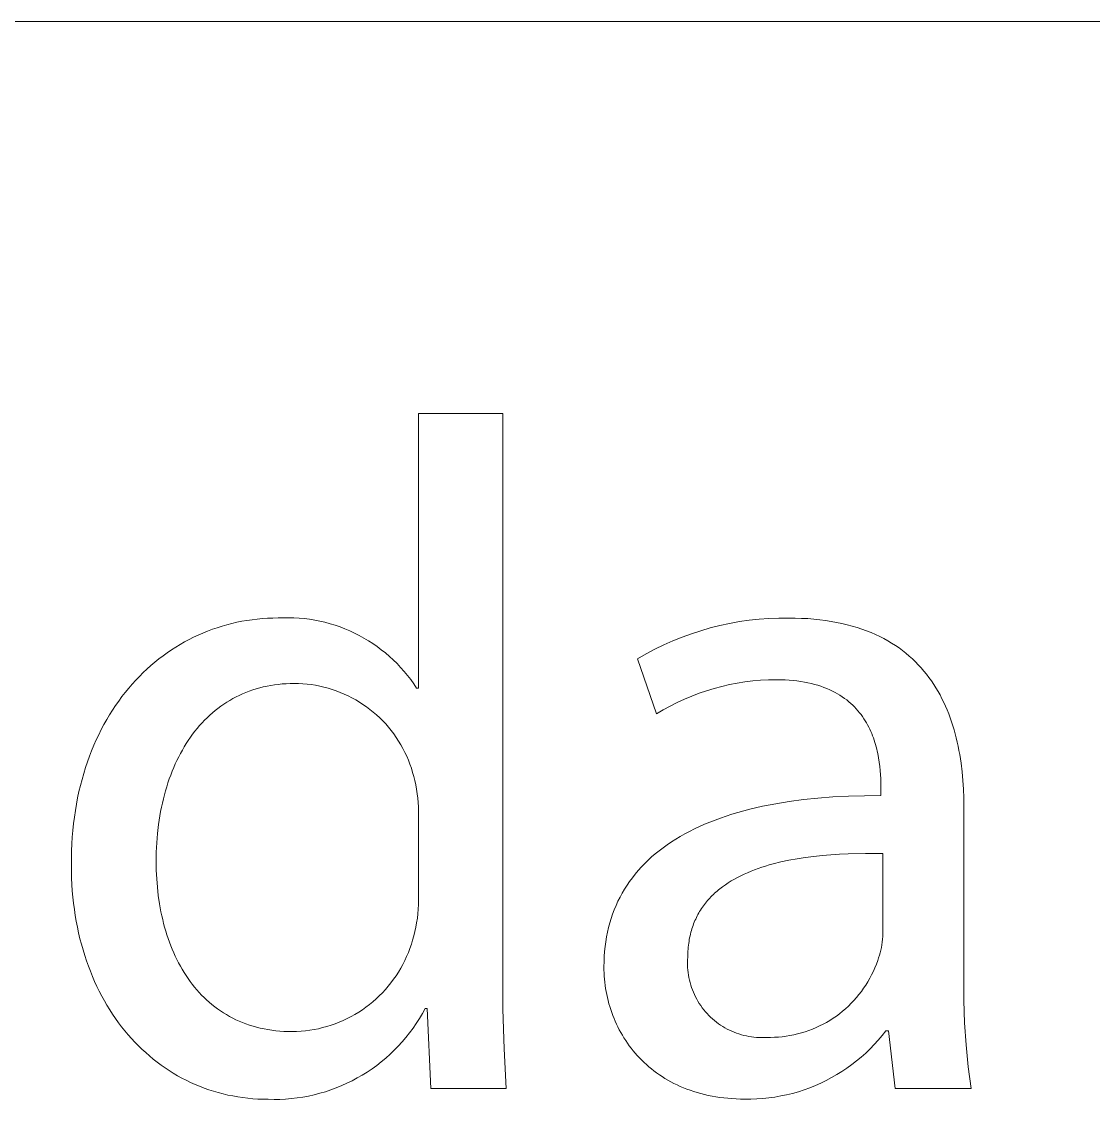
# Model space of a CAD drawing. Header units: millimetres. Extents: x -1283 to 2747, y -259 to 2557.
# Drawn here: x 2615.58 to 2661.03, y 146.12 to 191.83 of the extents above; entities that cross this region are included whole.
import ezdxf

# ---------------------------------------------------------------- set-up
doc = ezdxf.new("R2010")
doc.units = ezdxf.units.MM
doc.header["$MEASUREMENT"] = 0
doc.layers.add('Domyślny', color=7, linetype='Continuous', true_color=0x000000)

msp = doc.modelspace()

# ---------------------------------------------------------------- linework, layer by layer
at = {"layer": 'Domyślny', "color": 18, "lineweight": 15, "true_color": 0x000000}
for p, q in [((2743.172, 191.833), (1223.936, 191.833)), ((2632.414, 163.56), (2632.414, 175.209)), ((2632.414, 175.209), (2635.984, 175.209)), ((2635.984, 175.209), (2635.984, 151.629)), ((2624.709, 166.356), (2624.922, 166.399)), ((2624.922, 166.399), (2625.137, 166.436)), ((2625.137, 166.436), (2625.353, 166.467)), ((2625.353, 166.467), (2625.571, 166.493)), ((2625.571, 166.493), (2625.79, 166.514)), ((2625.79, 166.514), (2626.011, 166.528)), ((2626.011, 166.528), (2626.232, 166.537)), ((2626.232, 166.537), (2626.455, 166.54)), ((2626.455, 166.54), (2626.678, 166.55)), ((2626.678, 166.55), (2626.901, 166.552)), ((2626.901, 166.552), (2627.123, 166.547)), ((2627.123, 166.547), (2627.346, 166.534)), ((2627.346, 166.534), (2627.568, 166.513)), ((2627.568, 166.513), (2627.789, 166.485)), ((2627.789, 166.485), (2628.009, 166.45)), ((2628.009, 166.45), (2628.228, 166.406)), ((2628.228, 166.406), (2628.445, 166.356)), ((2646.018, 166.384), (2646.435, 166.443)), ((2646.435, 166.443), (2646.853, 166.488)), ((2646.853, 166.488), (2647.272, 166.519)), ((2647.272, 166.519), (2647.693, 166.535)), ((2647.693, 166.535), (2648.113, 166.537)), ((2648.113, 166.537), (2648.389, 166.534)), ((2648.389, 166.534), (2648.659, 166.525)), ((2648.659, 166.525), (2648.922, 166.511)), ((2648.922, 166.511), (2649.178, 166.49)), ((2649.178, 166.49), (2649.429, 166.464)), ((2649.429, 166.464), (2649.673, 166.433)), ((2649.673, 166.433), (2649.911, 166.397)), ((2649.911, 166.397), (2650.143, 166.355)), ((2623.268, 165.902), (2623.468, 165.983)), ((2623.468, 165.983), (2623.67, 166.059)), ((2623.67, 166.059), (2623.874, 166.129)), ((2623.874, 166.129), (2624.08, 166.194)), ((2624.08, 166.194), (2624.288, 166.253)), ((2624.288, 166.253), (2624.497, 166.307)), ((2624.497, 166.307), (2624.709, 166.356)), ((2628.445, 166.356), (2628.66, 166.298)), ((2628.66, 166.298), (2628.873, 166.232)), ((2628.873, 166.232), (2629.084, 166.16)), ((2629.084, 166.16), (2629.292, 166.08)), ((2629.292, 166.08), (2629.497, 165.993)), ((2629.497, 165.993), (2629.7, 165.899)), ((2643.981, 165.871), (2644.381, 166.002)), ((2644.381, 166.002), (2644.785, 166.119)), ((2644.785, 166.119), (2645.193, 166.221)), ((2645.193, 166.221), (2645.604, 166.31)), ((2645.604, 166.31), (2646.018, 166.384)), ((2650.143, 166.355), (2650.369, 166.307)), ((2650.369, 166.307), (2650.589, 166.255)), ((2650.589, 166.255), (2650.803, 166.198)), ((2650.803, 166.198), (2651.011, 166.136)), ((2651.011, 166.136), (2651.213, 166.069)), ((2651.213, 166.069), (2651.41, 165.997)), ((2651.41, 165.997), (2651.601, 165.921)), ((2622.303, 165.417), (2622.491, 165.524)), ((2622.491, 165.524), (2622.682, 165.627)), ((2622.682, 165.627), (2622.875, 165.724)), ((2622.875, 165.724), (2623.07, 165.815)), ((2623.07, 165.815), (2623.268, 165.902)), ((2629.7, 165.899), (2629.898, 165.798)), ((2629.898, 165.798), (2630.094, 165.691)), ((2630.094, 165.691), (2630.285, 165.577)), ((2630.285, 165.577), (2630.473, 165.456)), ((2642.812, 165.398), (2643.196, 165.569)), ((2643.196, 165.569), (2643.586, 165.727)), ((2643.586, 165.727), (2643.981, 165.871)), ((2651.601, 165.921), (2651.787, 165.84)), ((2651.787, 165.84), (2651.967, 165.755)), ((2651.967, 165.755), (2652.141, 165.666)), ((2652.141, 165.666), (2652.311, 165.572)), ((2652.311, 165.572), (2652.475, 165.474)), ((2621.578, 164.936), (2621.755, 165.064)), ((2621.755, 165.064), (2621.935, 165.187)), ((2621.935, 165.187), (2622.118, 165.304)), ((2622.118, 165.304), (2622.303, 165.417)), ((2630.473, 165.456), (2630.656, 165.329)), ((2630.656, 165.329), (2630.834, 165.196)), ((2630.834, 165.196), (2631.009, 165.056)), ((2631.009, 165.056), (2631.178, 164.911)), ((2642.062, 165.016), (2642.434, 165.213)), ((2642.434, 165.213), (2642.812, 165.398)), ((2652.475, 165.474), (2652.634, 165.372)), ((2652.634, 165.372), (2652.788, 165.267)), ((2652.788, 165.267), (2652.936, 165.157)), ((2652.936, 165.157), (2653.08, 165.044)), ((2653.08, 165.044), (2653.219, 164.927)), ((2621.064, 164.522), (2621.232, 164.665)), ((2621.232, 164.665), (2621.404, 164.803)), ((2621.404, 164.803), (2621.578, 164.936)), ((2631.178, 164.911), (2631.342, 164.76)), ((2631.342, 164.76), (2631.501, 164.604)), ((2631.501, 164.604), (2631.654, 164.442)), ((2641.698, 164.806), (2642.062, 165.016)), ((2642.503, 162.471), (2641.698, 164.806)), ((2653.219, 164.927), (2653.353, 164.806)), ((2653.353, 164.806), (2653.482, 164.682)), ((2653.482, 164.682), (2653.606, 164.555)), ((2620.578, 164.064), (2620.737, 164.222)), ((2620.737, 164.222), (2620.899, 164.374)), ((2620.899, 164.374), (2621.064, 164.522)), ((2631.654, 164.442), (2631.802, 164.275)), ((2631.802, 164.275), (2631.944, 164.104)), ((2653.606, 164.555), (2653.726, 164.424)), ((2653.726, 164.424), (2653.841, 164.29)), ((2653.841, 164.29), (2653.952, 164.154)), ((2653.952, 164.154), (2654.058, 164.014)), ((2620.123, 163.563), (2620.271, 163.735)), ((2620.271, 163.735), (2620.423, 163.902)), ((2620.423, 163.902), (2620.578, 164.064)), ((2625.988, 163.649), (2625.832, 163.615)), ((2626.145, 163.678), (2625.988, 163.649)), ((2626.305, 163.704), (2626.145, 163.678)), ((2626.468, 163.724), (2626.305, 163.704)), ((2626.632, 163.741), (2626.468, 163.724)), ((2626.799, 163.752), (2626.632, 163.741)), ((2626.968, 163.759), (2626.799, 163.752)), ((2627.139, 163.762), (2626.968, 163.759)), ((2627.322, 163.759), (2627.139, 163.762)), ((2627.503, 163.749), (2627.322, 163.759)), ((2627.685, 163.734), (2627.503, 163.749)), ((2627.866, 163.712), (2627.685, 163.734)), ((2628.045, 163.684), (2627.866, 163.712)), ((2628.224, 163.649), (2628.045, 163.684)), ((2628.402, 163.609), (2628.224, 163.649)), ((2631.944, 164.104), (2632.08, 163.927)), ((2632.08, 163.927), (2632.21, 163.746)), ((2632.21, 163.746), (2632.333, 163.56)), ((2645.595, 163.713), (2645.268, 163.639)), ((2645.924, 163.777), (2645.595, 163.713)), ((2646.254, 163.829), (2645.924, 163.777)), ((2646.587, 163.869), (2646.254, 163.829)), ((2646.92, 163.898), (2646.587, 163.869)), ((2647.255, 163.915), (2646.92, 163.898)), ((2647.59, 163.92), (2647.255, 163.915)), ((2647.774, 163.918), (2647.59, 163.92)), ((2647.953, 163.912), (2647.774, 163.918)), ((2648.127, 163.901), (2647.953, 163.912)), ((2648.296, 163.887), (2648.127, 163.901)), ((2648.461, 163.869), (2648.296, 163.887)), ((2648.62, 163.847), (2648.461, 163.869)), ((2648.775, 163.821), (2648.62, 163.847)), ((2648.924, 163.792), (2648.775, 163.821)), ((2649.07, 163.76), (2648.924, 163.792)), ((2649.21, 163.724), (2649.07, 163.76)), ((2649.347, 163.684), (2649.21, 163.724)), ((2649.479, 163.642), (2649.347, 163.684)), ((2654.058, 164.014), (2654.16, 163.871)), ((2654.16, 163.871), (2654.258, 163.726)), ((2654.258, 163.726), (2654.351, 163.578)), ((2619.7, 163.019), (2619.838, 163.205)), ((2619.838, 163.205), (2619.979, 163.386)), ((2619.979, 163.386), (2620.123, 163.563)), ((2624.674, 163.191), (2624.54, 163.119)), ((2624.81, 163.258), (2624.674, 163.191)), ((2624.949, 163.321), (2624.81, 163.258)), ((2625.09, 163.381), (2624.949, 163.321)), ((2625.234, 163.436), (2625.09, 163.381)), ((2625.38, 163.487), (2625.234, 163.436)), ((2625.528, 163.534), (2625.38, 163.487)), ((2625.679, 163.576), (2625.528, 163.534)), ((2625.832, 163.615), (2625.679, 163.576)), ((2628.578, 163.562), (2628.402, 163.609)), ((2628.752, 163.509), (2628.578, 163.562)), ((2628.924, 163.45), (2628.752, 163.509)), ((2629.094, 163.385), (2628.924, 163.45)), ((2629.262, 163.315), (2629.094, 163.385)), ((2629.427, 163.238), (2629.262, 163.315)), ((2629.59, 163.156), (2629.427, 163.238)), ((2632.333, 163.56), (2632.414, 163.56)), ((2643.995, 163.227), (2643.686, 163.097)), ((2644.308, 163.347), (2643.995, 163.227)), ((2644.624, 163.455), (2644.308, 163.347)), ((2644.945, 163.552), (2644.624, 163.455)), ((2645.268, 163.639), (2644.945, 163.552)), ((2649.606, 163.596), (2649.479, 163.642)), ((2649.729, 163.548), (2649.606, 163.596)), ((2649.848, 163.496), (2649.729, 163.548)), ((2649.963, 163.442), (2649.848, 163.496)), ((2650.074, 163.385), (2649.963, 163.442)), ((2650.181, 163.325), (2650.074, 163.385)), ((2650.284, 163.263), (2650.181, 163.325)), ((2650.383, 163.198), (2650.284, 163.263)), ((2650.479, 163.132), (2650.383, 163.198)), ((2654.351, 163.578), (2654.441, 163.427)), ((2654.441, 163.427), (2654.526, 163.274)), ((2654.526, 163.274), (2654.607, 163.118)), ((2619.437, 162.633), (2619.567, 162.828)), ((2619.567, 162.828), (2619.7, 163.019)), ((2624.029, 162.796), (2623.907, 162.705)), ((2624.153, 162.882), (2624.029, 162.796)), ((2624.279, 162.965), (2624.153, 162.882)), ((2624.408, 163.044), (2624.279, 162.965)), ((2624.54, 163.119), (2624.408, 163.044)), ((2629.749, 163.068), (2629.59, 163.156)), ((2629.905, 162.974), (2629.749, 163.068)), ((2630.058, 162.876), (2629.905, 162.974)), ((2630.208, 162.771), (2630.058, 162.876)), ((2630.353, 162.662), (2630.208, 162.771)), ((2643.084, 162.804), (2642.791, 162.642)), ((2643.383, 162.956), (2643.084, 162.804)), ((2643.686, 163.097), (2643.383, 162.956)), ((2650.57, 163.062), (2650.479, 163.132)), ((2650.658, 162.991), (2650.57, 163.062)), ((2650.743, 162.918), (2650.658, 162.991)), ((2650.824, 162.843), (2650.743, 162.918)), ((2650.901, 162.765), (2650.824, 162.843)), ((2650.975, 162.687), (2650.901, 162.765)), ((2654.607, 163.118), (2654.684, 162.96)), ((2654.684, 162.96), (2654.758, 162.8)), ((2654.758, 162.8), (2654.827, 162.638)), ((2619.19, 162.229), (2619.312, 162.433)), ((2619.312, 162.433), (2619.437, 162.633)), ((2623.447, 162.308), (2623.338, 162.2)), ((2623.558, 162.413), (2623.447, 162.308)), ((2623.672, 162.514), (2623.558, 162.413)), ((2623.788, 162.611), (2623.672, 162.514)), ((2623.907, 162.705), (2623.788, 162.611)), ((2630.495, 162.548), (2630.353, 162.662)), ((2630.633, 162.429), (2630.495, 162.548)), ((2630.766, 162.305), (2630.633, 162.429)), ((2630.895, 162.177), (2630.766, 162.305)), ((2642.791, 162.642), (2642.503, 162.471)), ((2651.046, 162.606), (2650.975, 162.687)), ((2651.114, 162.524), (2651.046, 162.606)), ((2651.179, 162.44), (2651.114, 162.524)), ((2651.24, 162.355), (2651.179, 162.44)), ((2651.299, 162.269), (2651.24, 162.355)), ((2654.827, 162.638), (2654.893, 162.474)), ((2654.893, 162.474), (2654.955, 162.308)), ((2654.955, 162.308), (2655.014, 162.14)), ((2618.96, 161.807), (2619.073, 162.02)), ((2619.073, 162.02), (2619.19, 162.229)), ((2623.028, 161.855), (2622.93, 161.734)), ((2623.129, 161.974), (2623.028, 161.855)), ((2623.232, 162.088), (2623.129, 161.974)), ((2623.338, 162.2), (2623.232, 162.088)), ((2631.02, 162.044), (2630.895, 162.177)), ((2631.14, 161.907), (2631.02, 162.044)), ((2631.255, 161.766), (2631.14, 161.907)), ((2651.355, 162.182), (2651.299, 162.269)), ((2651.407, 162.093), (2651.355, 162.182)), ((2651.457, 162.004), (2651.407, 162.093)), ((2651.505, 161.914), (2651.457, 162.004)), ((2651.549, 161.822), (2651.505, 161.914)), ((2651.591, 161.731), (2651.549, 161.822)), ((2655.014, 162.14), (2655.069, 161.971)), ((2655.069, 161.971), (2655.12, 161.799)), ((2618.646, 161.141), (2618.747, 161.367)), ((2618.747, 161.367), (2618.851, 161.589)), ((2618.851, 161.589), (2618.96, 161.807)), ((2622.742, 161.481), (2622.652, 161.35)), ((2622.835, 161.609), (2622.742, 161.481)), ((2622.93, 161.734), (2622.835, 161.609)), ((2631.365, 161.62), (2631.255, 161.766)), ((2631.469, 161.472), (2631.365, 161.62)), ((2631.569, 161.319), (2631.469, 161.472)), ((2651.631, 161.638), (2651.591, 161.731)), ((2651.668, 161.545), (2651.631, 161.638)), ((2651.703, 161.452), (2651.668, 161.545)), ((2651.736, 161.358), (2651.703, 161.452)), ((2655.12, 161.799), (2655.168, 161.627)), ((2655.168, 161.627), (2655.213, 161.453)), ((2655.213, 161.453), (2655.255, 161.277)), ((2618.46, 160.675), (2618.551, 160.91)), ((2618.551, 160.91), (2618.646, 161.141)), ((2622.399, 160.939), (2622.32, 160.796)), ((2622.48, 161.079), (2622.399, 160.939)), ((2622.565, 161.216), (2622.48, 161.079)), ((2622.652, 161.35), (2622.565, 161.216)), ((2631.663, 161.163), (2631.569, 161.319)), ((2631.752, 161.004), (2631.663, 161.163)), ((2631.835, 160.842), (2631.752, 161.004)), ((2651.766, 161.264), (2651.736, 161.358)), ((2651.794, 161.17), (2651.766, 161.264)), ((2651.82, 161.076), (2651.794, 161.17)), ((2651.844, 160.982), (2651.82, 161.076)), ((2651.867, 160.888), (2651.844, 160.982)), ((2655.255, 161.277), (2655.293, 161.1)), ((2655.293, 161.1), (2655.328, 160.923)), ((2655.328, 160.923), (2655.36, 160.744)), ((2618.374, 160.436), (2618.46, 160.675)), ((2622.17, 160.501), (2622.099, 160.35)), ((2622.243, 160.65), (2622.17, 160.501)), ((2622.32, 160.796), (2622.243, 160.65)), ((2631.913, 160.678), (2631.835, 160.842)), ((2631.984, 160.51), (2631.913, 160.678)), ((2632.05, 160.34), (2631.984, 160.51)), ((2651.887, 160.795), (2651.867, 160.888)), ((2651.923, 160.609), (2651.887, 160.795)), ((2651.951, 160.425), (2651.923, 160.609)), ((2655.36, 160.744), (2655.416, 160.383)), ((2618.216, 159.945), (2618.292, 160.193)), ((2618.292, 160.193), (2618.374, 160.436)), ((2621.967, 160.039), (2621.905, 159.879)), ((2622.032, 160.196), (2621.967, 160.039)), ((2622.099, 160.35), (2622.032, 160.196)), ((2632.11, 160.168), (2632.05, 160.34)), ((2632.164, 159.994), (2632.11, 160.168)), ((2632.211, 159.819), (2632.164, 159.994)), ((2651.974, 160.244), (2651.951, 160.425)), ((2651.992, 160.067), (2651.974, 160.244)), ((2652.004, 159.894), (2651.992, 160.067)), ((2655.416, 160.383), (2655.46, 160.02)), ((2655.46, 160.02), (2655.494, 159.654)), ((2618.077, 159.437), (2618.144, 159.693)), ((2618.144, 159.693), (2618.216, 159.945)), ((2621.789, 159.552), (2621.736, 159.385)), ((2621.845, 159.717), (2621.789, 159.552)), ((2621.905, 159.879), (2621.845, 159.717)), ((2632.253, 159.641), (2632.211, 159.819)), ((2632.295, 159.458), (2632.253, 159.641)), ((2652.013, 159.727), (2652.004, 159.894)), ((2652.017, 159.565), (2652.013, 159.727)), ((2652.019, 159.411), (2652.017, 159.565)), ((2655.494, 159.654), (2655.517, 159.287)), ((2617.959, 158.913), (2618.015, 159.178)), ((2618.015, 159.178), (2618.077, 159.437)), ((2621.685, 159.215), (2621.638, 159.043)), ((2621.736, 159.385), (2621.685, 159.215)), ((2632.33, 159.274), (2632.295, 159.458)), ((2632.36, 159.088), (2632.33, 159.274)), ((2632.383, 158.902), (2632.36, 159.088)), ((2652.019, 159.008), (2652.019, 159.411)), ((2655.517, 159.287), (2655.53, 158.919)), ((2617.861, 158.373), (2617.907, 158.645)), ((2617.907, 158.645), (2617.959, 158.913)), ((2621.552, 158.692), (2621.513, 158.513)), ((2621.593, 158.869), (2621.552, 158.692)), ((2621.638, 159.043), (2621.593, 158.869)), ((2632.4, 158.715), (2632.383, 158.902)), ((2632.411, 158.527), (2632.4, 158.715)), ((2647.002, 158.553), (2647.558, 158.662)), ((2647.558, 158.662), (2648.134, 158.757)), ((2648.134, 158.757), (2648.731, 158.836)), ((2648.731, 158.836), (2649.348, 158.901)), ((2649.348, 158.901), (2649.986, 158.95)), ((2649.986, 158.95), (2650.644, 158.985)), ((2650.644, 158.985), (2651.321, 159.004)), ((2651.321, 159.004), (2652.019, 159.008)), ((2655.53, 158.919), (2655.535, 158.552)), ((2617.82, 158.098), (2617.861, 158.373)), ((2621.477, 158.332), (2621.445, 158.148)), ((2621.513, 158.513), (2621.477, 158.332)), ((2632.415, 158.34), (2632.411, 158.527)), ((2632.414, 158.152), (2632.415, 158.34)), ((2645.46, 158.138), (2645.704, 158.216)), ((2645.704, 158.216), (2645.953, 158.291)), ((2645.953, 158.291), (2646.207, 158.362)), ((2646.207, 158.362), (2646.467, 158.429)), ((2646.467, 158.429), (2647.002, 158.553)), ((2655.535, 158.552), (2655.535, 151.251)), ((2617.755, 157.534), (2617.785, 157.818)), ((2617.785, 157.818), (2617.82, 158.098)), ((2621.389, 157.775), (2621.345, 157.394)), ((2621.415, 157.963), (2621.389, 157.775)), ((2621.445, 158.148), (2621.415, 157.963)), ((2632.414, 154.77), (2632.414, 158.152)), ((2644.321, 157.693), (2644.538, 157.789)), ((2644.538, 157.789), (2644.761, 157.881)), ((2644.761, 157.881), (2644.988, 157.97)), ((2644.988, 157.97), (2645.222, 158.056)), ((2645.222, 158.056), (2645.46, 158.138)), ((2617.731, 157.246), (2617.755, 157.534)), ((2621.345, 157.394), (2621.313, 157.005)), ((2643.319, 157.159), (2643.508, 157.273)), ((2643.508, 157.273), (2643.703, 157.383)), ((2643.703, 157.383), (2643.904, 157.49)), ((2643.904, 157.49), (2644.11, 157.593)), ((2644.11, 157.593), (2644.321, 157.693)), ((2617.699, 156.66), (2617.712, 156.955)), ((2617.712, 156.955), (2617.731, 157.246)), ((2621.313, 157.005), (2621.294, 156.609)), ((2642.616, 156.67), (2642.783, 156.797)), ((2642.783, 156.797), (2642.956, 156.921)), ((2642.956, 156.921), (2643.135, 157.042)), ((2643.135, 157.042), (2643.319, 157.159)), ((2617.691, 156.058), (2617.692, 156.361)), ((2617.692, 156.361), (2617.699, 156.66)), ((2621.294, 156.609), (2621.288, 156.206)), ((2642.147, 156.267), (2642.298, 156.404)), ((2642.298, 156.404), (2642.454, 156.539)), ((2642.454, 156.539), (2642.616, 156.67)), ((2648.814, 156.384), (2648.463, 156.329)), ((2649.171, 156.43), (2648.814, 156.384)), ((2649.532, 156.469), (2649.171, 156.43)), ((2649.896, 156.5), (2649.532, 156.469)), ((2650.262, 156.524), (2649.896, 156.5)), ((2650.63, 156.541), (2650.262, 156.524)), ((2651.367, 156.557), (2650.63, 156.541)), ((2652.099, 156.552), (2651.367, 156.557)), ((2652.099, 153.143), (2652.099, 156.552)), ((2617.694, 155.782), (2617.691, 156.058)), ((2621.288, 156.206), (2621.294, 155.839)), ((2641.73, 155.833), (2641.863, 155.981)), ((2641.863, 155.981), (2642.002, 156.125)), ((2642.002, 156.125), (2642.147, 156.267)), ((2646.813, 155.914), (2646.661, 155.859)), ((2646.968, 155.967), (2646.813, 155.914)), ((2647.126, 156.017), (2646.968, 155.967)), ((2647.286, 156.065), (2647.126, 156.017)), ((2647.448, 156.11), (2647.286, 156.065)), ((2647.779, 156.193), (2647.448, 156.11)), ((2648.117, 156.265), (2647.779, 156.193)), ((2648.463, 156.329), (2648.117, 156.265)), ((2617.702, 155.508), (2617.694, 155.782)), ((2617.715, 155.237), (2617.702, 155.508)), ((2621.294, 155.839), (2621.311, 155.477)), ((2621.311, 155.477), (2621.339, 155.119)), ((2641.364, 155.369), (2641.48, 155.527)), ((2641.48, 155.527), (2641.602, 155.682)), ((2641.602, 155.682), (2641.73, 155.833)), ((2645.807, 155.465), (2645.676, 155.389)), ((2645.942, 155.538), (2645.807, 155.465)), ((2646.079, 155.608), (2645.942, 155.538)), ((2646.22, 155.675), (2646.079, 155.608)), ((2646.364, 155.739), (2646.22, 155.675)), ((2646.511, 155.8), (2646.364, 155.739)), ((2646.661, 155.859), (2646.511, 155.8)), ((2617.733, 154.969), (2617.715, 155.237)), ((2617.757, 154.704), (2617.733, 154.969)), ((2621.339, 155.119), (2621.378, 154.767)), ((2641.05, 154.875), (2641.149, 155.043)), ((2641.149, 155.043), (2641.253, 155.208)), ((2641.253, 155.208), (2641.364, 155.369)), ((2645.132, 155.007), (2645.076, 154.96)), ((2645.189, 155.052), (2645.132, 155.007)), ((2645.305, 155.142), (2645.189, 155.052)), ((2645.425, 155.227), (2645.305, 155.142)), ((2645.549, 155.31), (2645.425, 155.227)), ((2645.676, 155.389), (2645.549, 155.31)), ((2617.785, 154.442), (2617.757, 154.704)), ((2621.378, 154.767), (2621.429, 154.421)), ((2632.413, 154.384), (2632.417, 154.577)), ((2632.417, 154.577), (2632.414, 154.77)), ((2640.788, 154.351), (2640.87, 154.529)), ((2640.87, 154.529), (2640.957, 154.704)), ((2640.957, 154.704), (2641.05, 154.875)), ((2644.669, 154.556), (2644.623, 154.501)), ((2644.716, 154.609), (2644.669, 154.556)), ((2644.764, 154.662), (2644.716, 154.609)), ((2644.814, 154.714), (2644.764, 154.662)), ((2644.864, 154.765), (2644.814, 154.714)), ((2644.916, 154.815), (2644.864, 154.765)), ((2644.968, 154.864), (2644.916, 154.815)), ((2645.022, 154.913), (2644.968, 154.864)), ((2645.076, 154.96), (2645.022, 154.913)), ((2617.819, 154.184), (2617.785, 154.442)), ((2617.857, 153.928), (2617.819, 154.184)), ((2621.429, 154.421), (2621.458, 154.25)), ((2621.458, 154.25), (2621.491, 154.081)), ((2621.491, 154.081), (2621.526, 153.913)), ((2632.386, 153.999), (2632.403, 154.191)), ((2632.403, 154.191), (2632.413, 154.384)), ((2640.643, 153.986), (2640.713, 154.17)), ((2640.713, 154.17), (2640.788, 154.351)), ((2644.334, 154.094), (2644.298, 154.032)), ((2644.372, 154.155), (2644.334, 154.094)), ((2644.411, 154.215), (2644.372, 154.155)), ((2644.451, 154.274), (2644.411, 154.215)), ((2644.492, 154.332), (2644.451, 154.274)), ((2644.535, 154.389), (2644.492, 154.332)), ((2644.578, 154.446), (2644.535, 154.389)), ((2644.623, 154.501), (2644.578, 154.446)), ((2617.9, 153.676), (2617.857, 153.928)), ((2617.948, 153.427), (2617.9, 153.676)), ((2621.526, 153.913), (2621.564, 153.747)), ((2621.564, 153.747), (2621.605, 153.583)), ((2632.296, 153.428), (2632.333, 153.617)), ((2632.333, 153.617), (2632.363, 153.808)), ((2632.363, 153.808), (2632.386, 153.999)), ((2640.471, 153.414), (2640.522, 153.608)), ((2640.522, 153.608), (2640.58, 153.798)), ((2640.58, 153.798), (2640.643, 153.986)), ((2644.106, 153.639), (2644.079, 153.57)), ((2644.135, 153.707), (2644.106, 153.639)), ((2644.165, 153.774), (2644.135, 153.707)), ((2644.196, 153.84), (2644.165, 153.774)), ((2644.229, 153.905), (2644.196, 153.84)), ((2644.263, 153.969), (2644.229, 153.905)), ((2644.298, 154.032), (2644.263, 153.969)), ((2618.001, 153.181), (2617.948, 153.427)), ((2618.058, 152.939), (2618.001, 153.181)), ((2621.605, 153.583), (2621.648, 153.421)), ((2621.648, 153.421), (2621.695, 153.261)), ((2621.695, 153.261), (2621.744, 153.102)), ((2632.211, 153.059), (2632.253, 153.24)), ((2632.253, 153.24), (2632.296, 153.428)), ((2640.386, 153.016), (2640.425, 153.216)), ((2640.425, 153.216), (2640.471, 153.414)), ((2643.944, 153.135), (2643.926, 153.059)), ((2643.963, 153.21), (2643.944, 153.135)), ((2643.983, 153.284), (2643.963, 153.21)), ((2644.005, 153.357), (2643.983, 153.284)), ((2644.028, 153.429), (2644.005, 153.357)), ((2644.053, 153.5), (2644.028, 153.429)), ((2644.079, 153.57), (2644.053, 153.5)), ((2652.095, 153.028), (2652.099, 153.143)), ((2618.12, 152.7), (2618.058, 152.939)), ((2618.187, 152.464), (2618.12, 152.7)), ((2621.744, 153.102), (2621.796, 152.946)), ((2621.796, 152.946), (2621.851, 152.792)), ((2621.851, 152.792), (2621.908, 152.64)), ((2632.049, 152.526), (2632.109, 152.701)), ((2632.109, 152.701), (2632.163, 152.879)), ((2632.163, 152.879), (2632.211, 153.059)), ((2640.325, 152.606), (2640.352, 152.812)), ((2640.352, 152.812), (2640.386, 153.016)), ((2643.871, 152.744), (2643.86, 152.662)), ((2643.882, 152.824), (2643.871, 152.744)), ((2643.895, 152.903), (2643.882, 152.824)), ((2643.91, 152.982), (2643.895, 152.903)), ((2643.926, 153.059), (2643.91, 152.982)), ((2652.039, 152.57), (2652.059, 152.684)), ((2652.059, 152.684), (2652.075, 152.798)), ((2652.075, 152.798), (2652.087, 152.913)), ((2652.087, 152.913), (2652.095, 153.028)), ((2618.258, 152.232), (2618.187, 152.464)), ((2618.333, 152.004), (2618.258, 152.232)), ((2621.908, 152.64), (2621.969, 152.49)), ((2621.969, 152.49), (2622.032, 152.343)), ((2622.032, 152.343), (2622.098, 152.197)), ((2631.91, 152.181), (2631.982, 152.352)), ((2631.982, 152.352), (2632.049, 152.526)), ((2640.288, 152.183), (2640.303, 152.396)), ((2640.303, 152.396), (2640.325, 152.606)), ((2643.833, 152.238), (2643.832, 152.15)), ((2643.835, 152.325), (2643.833, 152.238)), ((2643.839, 152.411), (2643.835, 152.325)), ((2643.845, 152.496), (2643.839, 152.411)), ((2643.852, 152.58), (2643.845, 152.496)), ((2643.86, 152.662), (2643.852, 152.58)), ((2651.923, 152.125), (2651.958, 152.234)), ((2651.958, 152.234), (2651.989, 152.346)), ((2651.989, 152.346), (2652.016, 152.458)), ((2652.016, 152.458), (2652.039, 152.57)), ((2618.413, 151.779), (2618.333, 152.004)), ((2618.497, 151.558), (2618.413, 151.779)), ((2622.098, 152.197), (2622.167, 152.055)), ((2622.167, 152.055), (2622.239, 151.914)), ((2622.239, 151.914), (2622.314, 151.777)), ((2622.314, 151.777), (2622.391, 151.641)), ((2631.658, 151.684), (2631.748, 151.847)), ((2631.748, 151.847), (2631.832, 152.012)), ((2631.832, 152.012), (2631.91, 152.181)), ((2640.276, 151.747), (2640.279, 151.967)), ((2640.279, 151.967), (2640.288, 152.183)), ((2643.825, 152.042), (2643.821, 151.934)), ((2643.821, 151.934), (2643.821, 151.826)), ((2643.821, 151.826), (2643.825, 151.718)), ((2643.832, 152.15), (2643.825, 152.042)), ((2651.766, 151.706), (2651.828, 151.86)), ((2651.828, 151.86), (2651.884, 152.016)), ((2651.884, 152.016), (2651.923, 152.125)), ((2618.586, 151.34), (2618.497, 151.558)), ((2618.679, 151.126), (2618.586, 151.34)), ((2622.391, 151.641), (2622.471, 151.509)), ((2622.471, 151.509), (2622.555, 151.379)), ((2622.555, 151.379), (2622.64, 151.252)), ((2631.356, 151.216), (2631.462, 151.368)), ((2631.462, 151.368), (2631.563, 151.525)), ((2631.563, 151.525), (2631.658, 151.684)), ((2635.984, 151.629), (2635.988, 149.946)), ((2640.277, 151.615), (2640.276, 151.747)), ((2640.281, 151.483), (2640.277, 151.615)), ((2640.289, 151.352), (2640.281, 151.483)), ((2640.299, 151.22), (2640.289, 151.352)), ((2643.825, 151.718), (2643.833, 151.61)), ((2643.833, 151.61), (2643.845, 151.502)), ((2643.845, 151.502), (2643.86, 151.395)), ((2643.86, 151.395), (2643.878, 151.289)), ((2651.549, 151.259), (2651.627, 151.406)), ((2651.627, 151.406), (2651.699, 151.555)), ((2651.699, 151.555), (2651.766, 151.706)), ((2618.776, 150.916), (2618.679, 151.126)), ((2618.877, 150.71), (2618.776, 150.916)), ((2622.64, 151.252), (2622.729, 151.128)), ((2622.729, 151.128), (2622.821, 151.006)), ((2622.821, 151.006), (2622.915, 150.888)), ((2622.915, 150.888), (2623.012, 150.773)), ((2631.007, 150.782), (2631.128, 150.923)), ((2631.128, 150.923), (2631.244, 151.067)), ((2631.244, 151.067), (2631.356, 151.216)), ((2640.313, 151.089), (2640.299, 151.22)), ((2640.329, 150.958), (2640.313, 151.089)), ((2640.348, 150.827), (2640.329, 150.958)), ((2643.878, 151.289), (2643.901, 151.183)), ((2643.901, 151.183), (2643.927, 151.078)), ((2643.927, 151.078), (2643.957, 150.974)), ((2643.957, 150.974), (2643.99, 150.871)), ((2643.99, 150.871), (2644.026, 150.769)), ((2651.288, 150.836), (2651.38, 150.974)), ((2651.38, 150.974), (2651.467, 151.115)), ((2651.467, 151.115), (2651.549, 151.259)), ((2655.535, 151.251), (2655.536, 150.314)), ((2618.982, 150.508), (2618.877, 150.71)), ((2619.091, 150.309), (2618.982, 150.508)), ((2623.012, 150.773), (2623.112, 150.66)), ((2623.112, 150.66), (2623.215, 150.551)), ((2623.215, 150.551), (2623.321, 150.445)), ((2623.321, 150.445), (2623.429, 150.342)), ((2630.614, 150.387), (2630.749, 150.514)), ((2630.749, 150.514), (2630.88, 150.646)), ((2630.88, 150.646), (2631.007, 150.782)), ((2640.37, 150.697), (2640.348, 150.827)), ((2640.395, 150.568), (2640.37, 150.697)), ((2640.424, 150.439), (2640.395, 150.568)), ((2640.455, 150.311), (2640.424, 150.439)), ((2644.026, 150.769), (2644.067, 150.669)), ((2644.067, 150.669), (2644.11, 150.57)), ((2644.11, 150.57), (2644.157, 150.472)), ((2644.157, 150.472), (2644.208, 150.377)), ((2650.874, 150.319), (2650.984, 150.443)), ((2650.984, 150.443), (2651.09, 150.571)), ((2651.09, 150.571), (2651.191, 150.702)), ((2651.191, 150.702), (2651.288, 150.836)), ((2619.203, 150.115), (2619.091, 150.309)), ((2619.32, 149.924), (2619.203, 150.115)), ((2623.429, 150.342), (2623.54, 150.242)), ((2623.54, 150.242), (2623.654, 150.146)), ((2623.654, 150.146), (2623.771, 150.053)), ((2623.771, 150.053), (2623.891, 149.964)), ((2623.891, 149.964), (2624.014, 149.878)), ((2630.031, 149.927), (2630.182, 150.034)), ((2630.182, 150.034), (2630.33, 150.147)), ((2630.33, 150.147), (2630.474, 150.264)), ((2630.474, 150.264), (2630.614, 150.387)), ((2632.696, 149.979), (2632.577, 149.763)), ((2632.776, 149.979), (2632.696, 149.979)), ((2632.937, 146.583), (2632.776, 149.979)), ((2635.988, 149.946), (2636.038, 148.264)), ((2640.489, 150.183), (2640.455, 150.311)), ((2640.525, 150.057), (2640.489, 150.183)), ((2640.565, 149.931), (2640.525, 150.057)), ((2644.208, 150.377), (2644.261, 150.283)), ((2644.261, 150.283), (2644.318, 150.191)), ((2644.318, 150.191), (2644.378, 150.101)), ((2644.378, 150.101), (2644.441, 150.013)), ((2644.441, 150.013), (2644.507, 149.927)), ((2650.394, 149.863), (2650.52, 149.97)), ((2650.52, 149.97), (2650.642, 150.082)), ((2650.642, 150.082), (2650.76, 150.199)), ((2650.76, 150.199), (2650.874, 150.319)), ((2655.536, 150.314), (2655.567, 149.377)), ((2619.441, 149.738), (2619.32, 149.924)), ((2619.565, 149.555), (2619.441, 149.738)), ((2619.693, 149.377), (2619.565, 149.555)), ((2624.014, 149.878), (2624.139, 149.796)), ((2624.139, 149.796), (2624.267, 149.718)), ((2624.267, 149.718), (2624.398, 149.643)), ((2624.398, 149.643), (2624.532, 149.572)), ((2624.532, 149.572), (2624.669, 149.505)), ((2624.669, 149.505), (2624.809, 149.442)), ((2629.221, 149.473), (2629.389, 149.552)), ((2629.389, 149.552), (2629.554, 149.638)), ((2629.554, 149.638), (2629.716, 149.728)), ((2629.716, 149.728), (2629.875, 149.825)), ((2629.875, 149.825), (2630.031, 149.927)), ((2632.452, 149.552), (2632.319, 149.345)), ((2632.577, 149.763), (2632.452, 149.552)), ((2640.608, 149.806), (2640.565, 149.931)), ((2640.654, 149.682), (2640.608, 149.806)), ((2640.702, 149.559), (2640.654, 149.682)), ((2640.754, 149.437), (2640.702, 149.559)), ((2644.507, 149.927), (2644.576, 149.844)), ((2644.576, 149.844), (2644.648, 149.763)), ((2644.648, 149.763), (2644.723, 149.685)), ((2644.723, 149.685), (2644.8, 149.609)), ((2644.8, 149.609), (2644.88, 149.536)), ((2644.88, 149.536), (2644.962, 149.465)), ((2649.856, 149.476), (2649.996, 149.566)), ((2649.996, 149.566), (2650.132, 149.66)), ((2650.132, 149.66), (2650.265, 149.759)), ((2650.265, 149.759), (2650.394, 149.863)), ((2619.825, 149.203), (2619.693, 149.377)), ((2619.96, 149.033), (2619.825, 149.203)), ((2620.099, 148.868), (2619.96, 149.033)), ((2624.809, 149.442), (2624.951, 149.382)), ((2624.951, 149.382), (2625.096, 149.327)), ((2625.096, 149.327), (2625.244, 149.276)), ((2625.244, 149.276), (2625.395, 149.229)), ((2625.395, 149.229), (2625.549, 149.186)), ((2625.549, 149.186), (2625.705, 149.147)), ((2625.705, 149.147), (2625.864, 149.113)), ((2625.864, 149.113), (2626.027, 149.083)), ((2626.027, 149.083), (2626.192, 149.058)), ((2626.192, 149.058), (2626.359, 149.037)), ((2626.359, 149.037), (2626.53, 149.02)), ((2626.53, 149.02), (2626.704, 149.008)), ((2627.43, 149.015), (2627.615, 149.032)), ((2627.615, 149.032), (2627.799, 149.056)), ((2627.799, 149.056), (2627.983, 149.086)), ((2627.983, 149.086), (2628.165, 149.123)), ((2628.165, 149.123), (2628.346, 149.166)), ((2628.346, 149.166), (2628.525, 149.215)), ((2628.525, 149.215), (2628.702, 149.27)), ((2628.702, 149.27), (2628.878, 149.332)), ((2628.878, 149.332), (2629.051, 149.399)), ((2629.051, 149.399), (2629.221, 149.473)), ((2632.18, 149.142), (2632.034, 148.945)), ((2632.319, 149.345), (2632.18, 149.142)), ((2640.809, 149.317), (2640.754, 149.437)), ((2640.866, 149.198), (2640.809, 149.317)), ((2640.926, 149.08), (2640.866, 149.198)), ((2640.99, 148.963), (2640.926, 149.08)), ((2644.962, 149.465), (2645.046, 149.398)), ((2645.046, 149.398), (2645.133, 149.334)), ((2645.133, 149.334), (2645.222, 149.272)), ((2645.222, 149.272), (2645.314, 149.214)), ((2645.314, 149.214), (2645.407, 149.159)), ((2645.407, 149.159), (2645.501, 149.107)), ((2645.501, 149.107), (2645.598, 149.058)), ((2645.598, 149.058), (2645.696, 149.013)), ((2648.806, 148.989), (2648.963, 149.043)), ((2648.963, 149.043), (2649.118, 149.103)), ((2649.118, 149.103), (2649.27, 149.167)), ((2649.27, 149.167), (2649.421, 149.237)), ((2649.421, 149.237), (2649.568, 149.312)), ((2649.568, 149.312), (2649.714, 149.392)), ((2649.714, 149.392), (2649.856, 149.476)), ((2652.233, 149.036), (2652.075, 148.836)), ((2652.341, 149.036), (2652.233, 149.036)), ((2652.622, 146.581), (2652.341, 149.036)), ((2655.567, 149.377), (2655.629, 148.442)), ((2620.241, 148.707), (2620.099, 148.868)), ((2620.386, 148.55), (2620.241, 148.707)), ((2626.704, 149.008), (2626.88, 149.001)), ((2626.88, 149.001), (2627.059, 148.999)), ((2627.059, 148.999), (2627.245, 149.004)), ((2627.245, 149.004), (2627.43, 149.015)), ((2631.721, 148.566), (2631.556, 148.384)), ((2631.881, 148.753), (2631.721, 148.566)), ((2632.034, 148.945), (2631.881, 148.753)), ((2641.056, 148.848), (2640.99, 148.963)), ((2641.125, 148.734), (2641.056, 148.848)), ((2641.197, 148.622), (2641.125, 148.734)), ((2641.272, 148.511), (2641.197, 148.622)), ((2645.696, 149.013), (2645.796, 148.971)), ((2645.796, 148.971), (2645.897, 148.933)), ((2645.897, 148.933), (2646, 148.898)), ((2646, 148.898), (2646.103, 148.867)), ((2646.103, 148.867), (2646.208, 148.839)), ((2646.208, 148.839), (2646.313, 148.815)), ((2646.313, 148.815), (2646.419, 148.794)), ((2646.419, 148.794), (2646.526, 148.778)), ((2646.526, 148.778), (2646.634, 148.764)), ((2646.634, 148.764), (2646.741, 148.755)), ((2646.741, 148.755), (2646.849, 148.749)), ((2646.849, 148.749), (2646.958, 148.747)), ((2646.958, 148.747), (2647.066, 148.749)), ((2647.066, 148.749), (2647.174, 148.755)), ((2647.174, 148.755), (2647.339, 148.753)), ((2647.339, 148.753), (2647.505, 148.757)), ((2647.505, 148.757), (2647.671, 148.766)), ((2647.671, 148.766), (2647.836, 148.781)), ((2647.836, 148.781), (2648, 148.802)), ((2648, 148.802), (2648.164, 148.828)), ((2648.164, 148.828), (2648.326, 148.86)), ((2648.326, 148.86), (2648.488, 148.898)), ((2648.488, 148.898), (2648.648, 148.941)), ((2648.648, 148.941), (2648.806, 148.989)), ((2651.91, 148.64), (2651.739, 148.451)), ((2652.075, 148.836), (2651.91, 148.64)), ((2620.535, 148.398), (2620.386, 148.55)), ((2620.687, 148.25), (2620.535, 148.398)), ((2620.843, 148.107), (2620.687, 148.25)), ((2621.001, 147.968), (2620.843, 148.107)), ((2631.384, 148.208), (2631.206, 148.039)), ((2631.556, 148.384), (2631.384, 148.208)), ((2636.038, 148.264), (2636.131, 146.583)), ((2641.349, 148.402), (2641.272, 148.511)), ((2641.43, 148.295), (2641.349, 148.402)), ((2641.514, 148.19), (2641.43, 148.295)), ((2641.6, 148.087), (2641.514, 148.19)), ((2651.56, 148.268), (2651.376, 148.091)), ((2651.739, 148.451), (2651.56, 148.268)), ((2655.629, 148.442), (2655.721, 147.51)), ((2621.163, 147.834), (2621.001, 147.968)), ((2621.328, 147.705), (2621.163, 147.834)), ((2621.495, 147.581), (2621.328, 147.705)), ((2630.834, 147.718), (2630.64, 147.567)), ((2631.023, 147.875), (2630.834, 147.718)), ((2631.206, 148.039), (2631.023, 147.875)), ((2641.69, 147.985), (2641.6, 148.087)), ((2641.782, 147.886), (2641.69, 147.985)), ((2641.877, 147.788), (2641.782, 147.886)), ((2641.975, 147.693), (2641.877, 147.788)), ((2642.076, 147.6), (2641.975, 147.693)), ((2650.989, 147.756), (2650.787, 147.6)), ((2651.185, 147.92), (2650.989, 147.756)), ((2651.376, 148.091), (2651.185, 147.92)), ((2621.666, 147.461), (2621.495, 147.581)), ((2621.839, 147.346), (2621.666, 147.461)), ((2622.016, 147.236), (2621.839, 147.346)), ((2622.195, 147.13), (2622.016, 147.236)), ((2630.237, 147.285), (2630.029, 147.155)), ((2630.441, 147.423), (2630.237, 147.285)), ((2630.64, 147.567), (2630.441, 147.423)), ((2642.18, 147.509), (2642.076, 147.6)), ((2642.287, 147.421), (2642.18, 147.509)), ((2642.396, 147.334), (2642.287, 147.421)), ((2642.509, 147.251), (2642.396, 147.334)), ((2642.624, 147.17), (2642.509, 147.251)), ((2650.368, 147.308), (2650.15, 147.173)), ((2650.58, 147.45), (2650.368, 147.308)), ((2650.787, 147.6), (2650.58, 147.45)), ((2655.721, 147.51), (2655.843, 146.581)), ((2622.376, 147.03), (2622.195, 147.13)), ((2622.56, 146.935), (2622.376, 147.03)), ((2622.747, 146.844), (2622.56, 146.935)), ((2622.937, 146.759), (2622.747, 146.844)), ((2623.129, 146.679), (2622.937, 146.759)), ((2629.379, 146.808), (2629.154, 146.707)), ((2629.599, 146.916), (2629.379, 146.808)), ((2629.816, 147.032), (2629.599, 146.916)), ((2630.029, 147.155), (2629.816, 147.032)), ((2642.742, 147.091), (2642.624, 147.17)), ((2642.863, 147.015), (2642.742, 147.091)), ((2642.987, 146.942), (2642.863, 147.015)), ((2643.114, 146.871), (2642.987, 146.942)), ((2643.244, 146.803), (2643.114, 146.871)), ((2643.376, 146.739), (2643.244, 146.803)), ((2643.512, 146.677), (2643.376, 146.739)), ((2649.473, 146.815), (2649.239, 146.711)), ((2649.703, 146.926), (2649.473, 146.815)), ((2649.929, 147.046), (2649.703, 146.926)), ((2650.15, 147.173), (2649.929, 147.046)), ((2623.323, 146.605), (2623.129, 146.679)), ((2623.519, 146.535), (2623.323, 146.605)), ((2623.718, 146.471), (2623.519, 146.535)), ((2623.919, 146.412), (2623.718, 146.471)), ((2624.123, 146.358), (2623.919, 146.412)), ((2624.328, 146.31), (2624.123, 146.358)), ((2624.535, 146.268), (2624.328, 146.31)), ((2627.989, 146.321), (2627.75, 146.267)), ((2628.227, 146.382), (2627.989, 146.321)), ((2628.463, 146.451), (2628.227, 146.382)), ((2628.697, 146.529), (2628.463, 146.451)), ((2628.927, 146.614), (2628.697, 146.529)), ((2629.154, 146.707), (2628.927, 146.614)), ((2636.131, 146.583), (2632.937, 146.583)), ((2643.65, 146.618), (2643.512, 146.677)), ((2643.791, 146.562), (2643.65, 146.618)), ((2643.935, 146.509), (2643.791, 146.562)), ((2644.082, 146.46), (2643.935, 146.509)), ((2644.231, 146.414), (2644.082, 146.46)), ((2644.384, 146.371), (2644.231, 146.414)), ((2644.539, 146.332), (2644.384, 146.371)), ((2644.697, 146.296), (2644.539, 146.332)), ((2644.858, 146.263), (2644.697, 146.296)), ((2648.023, 146.32), (2647.773, 146.268)), ((2648.272, 146.381), (2648.023, 146.32)), ((2648.518, 146.451), (2648.272, 146.381)), ((2648.761, 146.529), (2648.518, 146.451)), ((2649.001, 146.616), (2648.761, 146.529)), ((2649.239, 146.711), (2649.001, 146.616)), ((2655.843, 146.581), (2652.622, 146.581)), ((2624.745, 146.231), (2624.535, 146.268)), ((2624.956, 146.199), (2624.745, 146.231)), ((2625.169, 146.173), (2624.956, 146.199)), ((2625.384, 146.153), (2625.169, 146.173)), ((2625.601, 146.139), (2625.384, 146.153)), ((2625.819, 146.13), (2625.601, 146.139)), ((2626.039, 146.127), (2625.819, 146.13)), ((2626.285, 146.122), (2626.039, 146.127)), ((2626.53, 146.125), (2626.285, 146.122)), ((2626.776, 146.137), (2626.53, 146.125)), ((2627.021, 146.157), (2626.776, 146.137)), ((2627.265, 146.186), (2627.021, 146.157)), ((2627.508, 146.222), (2627.265, 146.186)), ((2627.75, 146.267), (2627.508, 146.222)), ((2645.022, 146.234), (2644.858, 146.263)), ((2645.189, 146.209), (2645.022, 146.234)), ((2645.358, 146.187), (2645.189, 146.209)), ((2645.53, 146.17), (2645.358, 146.187)), ((2645.705, 146.156), (2645.53, 146.17)), ((2645.883, 146.146), (2645.705, 146.156)), ((2646.064, 146.14), (2645.883, 146.146)), ((2646.248, 146.138), (2646.064, 146.14)), ((2646.503, 146.137), (2646.248, 146.138)), ((2646.759, 146.145), (2646.503, 146.137)), ((2647.014, 146.163), (2646.759, 146.145)), ((2647.268, 146.189), (2647.014, 146.163)), ((2647.521, 146.224), (2647.268, 146.189)), ((2647.773, 146.268), (2647.521, 146.224))]:
    msp.add_line(p, q, dxfattribs=at)

doc.saveas('drawing.dxf')
